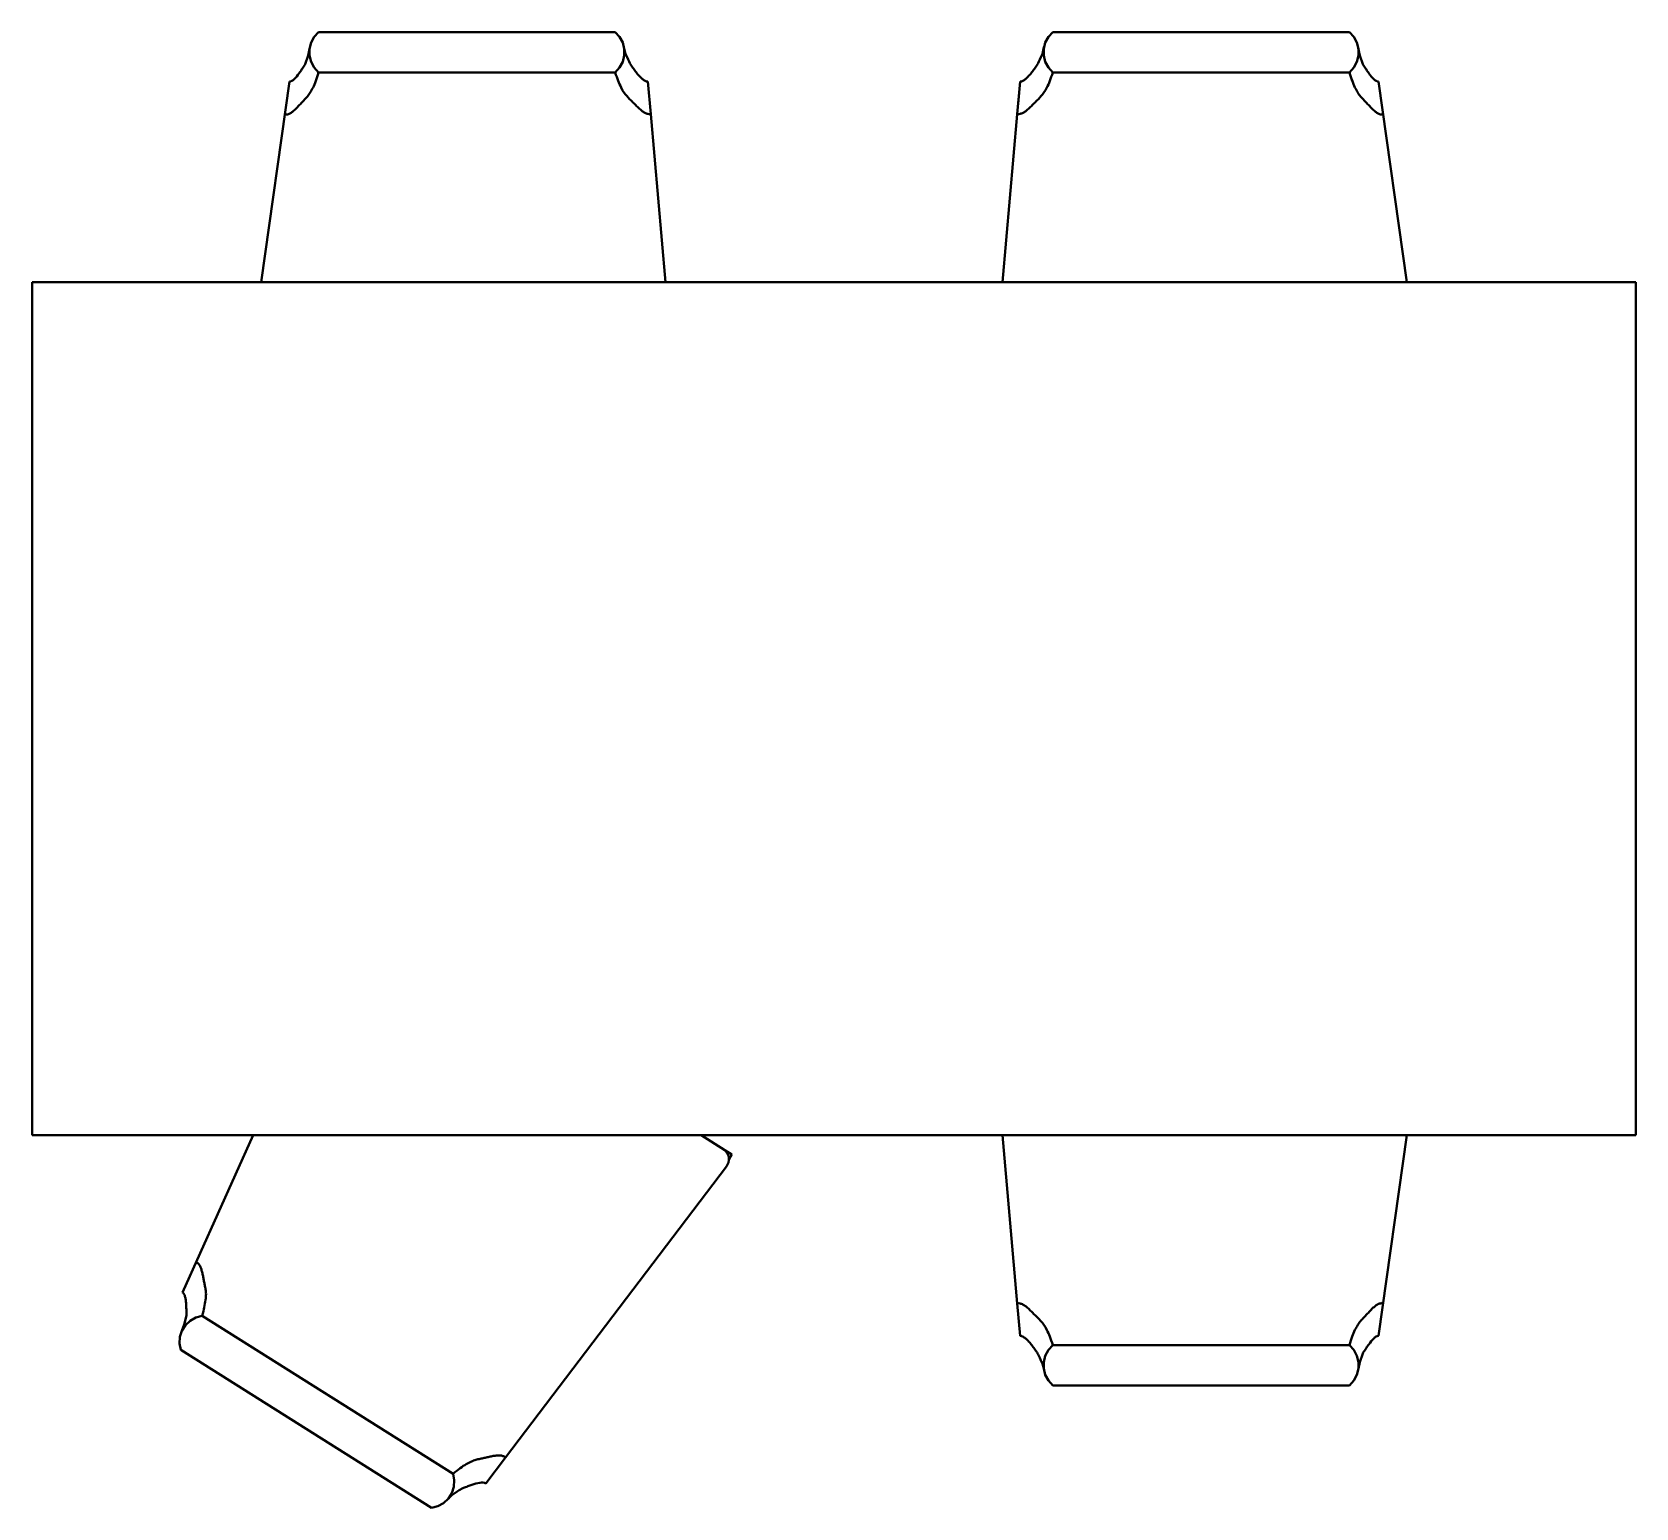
# Model space of a CAD drawing. Header units: millimetres. Extents: x -866 to 866, y -863 to 730.
import ezdxf

# ---------------------------------------------------------------- set-up
doc = ezdxf.new("R2010")
doc.units = ezdxf.units.MM
doc.layers.add('G-PLANOTM', color=6, linetype='Continuous', lineweight=40)

# ---------------------------------------------------------------- blocks, each defined once
blk = doc.blocks.new('族几何图形组合_3044-Ref_ Level')
at = {"layer": 'G-PLANOTM'}
for p, q in [((865.5, 460.3), (-865.5, 460.3)), ((-865.5, 460.3), (-865.5, -460.3)), ((865.5, -460.3), (865.5, 460.3)), ((-865.5, -460.3), (865.5, -460.3))]:
    blk.add_line(p, q, dxfattribs=at)

msp = doc.modelspace()

# ---------------------------------------------------------------- linework, layer by layer
at = {"layer": 'G-PLANOTM'}
for p, q in [((-236.2, 730.4), (-556.2, 730.4)), ((556.2, 730.4), (236.2, 730.4)), ((-224.9, 707), (-226.3, 712.2)), ((-226.3, 705.2), (-226.3, 712.2)), ((224.9, 707), (226.6, 714.3)), ((-566.1, 705.2), (-564.4, 698.3)), ((-564.4, 698.3), (-561, 692.1)), ((-228, 698.3), (-226.3, 705.2)), ((226.3, 705.2), (228, 698.3)), ((228, 698.3), (231.4, 692.1)), ((564.4, 698.3), (566.1, 705.2)), ((-587.7, 676.9), (-618.2, 460.3)), ((-587.7, 676.9), (-587.7, 676.9)), ((-561, 692.1), (-556.2, 686.9)), ((-556.2, 686.9), (-236.2, 686.9)), ((-236.2, 686.9), (-231.4, 692.1)), ((-200.9, 676.9), (-201, 676.9)), ((-200.9, 676.9), (-197.7, 641.9)), ((197.7, 641.9), (200.9, 676.9)), ((200.9, 676.9), (198.8, 653)), ((201, 676.9), (200.9, 676.9)), ((231.4, 692.1), (236.2, 686.9)), ((236.2, 686.9), (556.2, 686.9)), ((556.2, 686.9), (561, 692.1)), ((618.2, 460.3), (587.7, 676.9)), ((587.7, 676.9), (587.7, 676.9)), ((-181.9, 460.3), (-197.7, 641.9)), ((197.8, 641.9), (181.9, 460.3)), ((-626.9, -460.3), (-703.2, -630)), ((-118, -476.3), (-143.4, -460.3)), ((181.9, -460.3), (197.7, -641.9)), ((587.7, -676.9), (618.2, -460.3)), ((-110.1, -481.2), (-118, -476.3)), ((-113.6, -486.8), (-110.1, -481.2)), ((-354.7, -808.2), (-116.2, -494.1)), ((-703.2, -630), (-703.2, -630)), ((-688.7, -657.1), (-694.9, -660.6)), ((-411.1, -825.9), (-681.9, -655.3)), ((200.9, -676.9), (197.7, -641.9)), ((-705.1, -692.1), (-434.3, -862.6)), ((200.9, -676.9), (201, -676.9)), ((236.2, -686.9), (231.4, -692.1)), ((556.2, -686.9), (236.2, -686.9)), ((561, -692.1), (556.2, -686.9)), ((564.4, -698.3), (561, -692.1)), ((587.7, -676.9), (587.7, -676.9)), ((224.9, -707), (226.3, -712.2)), ((228, -698.3), (226.3, -705.2)), ((226.3, -705.2), (226.3, -712.2)), ((566.1, -705.2), (564.4, -698.3)), ((236.2, -730.4), (556.2, -730.4)), ((-354.6, -808.2), (-375.9, -836.2)), ((-409.8, -832.8), (-411.1, -825.9)), ((-416.2, -852.5), (-412.5, -846.6)), ((-412.5, -846.6), (-410.3, -839.9)), ((-410.3, -839.9), (-409.8, -832.8)), ((-376, -836.1), (-375.9, -836.2)), ((-412.3, -848.8), (-416.2, -852.5))]:
    msp.add_line(p, q, dxfattribs=at)
for points in [[(-556.2, 730.4), (-561, 725.2), (-564.4, 719), (-566.1, 712.2), (-566.1, 705.2)], [(-226.3, 712.2), (-228, 719), (-231.4, 725.2), (-236.2, 730.4)], [(236.2, 730.4), (231.4, 725.2), (228, 719), (226.3, 712.2)], [(566.1, 705.2), (566.1, 712.2), (564.4, 719), (561, 725.2), (556.2, 730.4)], [(-570.6, 695.8), (-567.6, 705.2), (-566.1, 712.2)], [(226.3, 712.2), (226.3, 705.2)], [(570.6, 695.8), (567.6, 705.2), (565.9, 713.5), (565.9, 713.7)], [(-231.4, 692.1), (-228, 698.3)], [(561, 692.1), (564.4, 698.3)], [(-698.8, -655.1), (-701.3, -664.7), (-703.8, -671.4)], [(-681.9, -655.3), (-688.7, -657.1)], [(-700, -665.4), (-703.8, -671.4), (-705.9, -678.1), (-706.4, -685.1), (-705.1, -692.1)], [(-694.9, -660.6), (-700, -665.4)], [(231.4, -692.1), (228, -698.3)], [(556.2, -730.4), (561, -725.2), (564.4, -719), (566.1, -712.2), (566.1, -705.2)], [(570.6, -695.8), (567.6, -705.2), (566.1, -712.2)], [(226.3, -712.2), (228, -719), (231.4, -725.2), (236.2, -730.4)], [(-434.3, -862.6), (-427.5, -860.8), (-421.3, -857.4), (-416.2, -852.5)]]:
    msp.add_lwpolyline(points, dxfattribs=at)
msp.add_arc((-126.6, -486.2), 13.1, 322.7917, 48.7917, dxfattribs=at)
for points, knots in [([(-582.5, 679.7), (-580.7, 681.4), (-578.1, 684.7), (-574.6, 689.9), (-572.8, 692.6), (-571.9, 693.9)], [-0.8333326, -0.8333326, -0.8333326, -0.8333326, -0.6666667, -0.5833333, -0.5000001, -0.5000001, -0.5000001, -0.5000001]), ([(-218.5, 693.9), (-217.6, 692.6), (-215.6, 689.9), (-213.6, 687.4), (-212.7, 686.1)], [-0.4999999, -0.4999999, -0.4999999, -0.4999999, -0.4166667, -0.3333333, -0.3333333, -0.3333333, -0.3333333]), ([(212.7, 686.1), (213.6, 687.3), (215.6, 689.9), (217.6, 692.6), (218.5, 693.9)], [0.3333333, 0.3333333, 0.3333333, 0.3333333, 0.4166667, 0.4999999, 0.4999999, 0.4999999, 0.4999999]), ([(571.9, 693.9), (572.8, 692.6), (574.6, 689.9), (577.2, 686), (579.8, 682.5), (581.6, 680.6), (582.5, 679.7)], [0.5000001, 0.5000001, 0.5000001, 0.5000001, 0.5833333, 0.6666667, 0.75, 0.8333326, 0.8333326, 0.8333326, 0.8333326]), ([(-559.2, 677.7), (-560.2, 675), (-562.3, 670.3), (-564.3, 666.7), (-565.3, 665.1)], [0.0833336, 0.0833336, 0.0833336, 0.0833336, 0.1666667, 0.2499995, 0.2499995, 0.2499995, 0.2499995]), ([(565.3, 665.1), (564.3, 666.7), (562.3, 670), (560.2, 675.5), (559.2, 678.4)], [-0.2499995, -0.2499995, -0.2499995, -0.2499995, -0.1666667, -0.0833336, -0.0833336, -0.0833336, -0.0833336]), ([(-571.4, 657.5), (-572.4, 656.4), (-574.4, 654.4), (-576.5, 652.2), (-577.5, 651.1)], [0.416667, 0.416667, 0.416667, 0.416667, 0.5, 0.5833333, 0.5833333, 0.5833333, 0.5833333]), ([(-207.3, 645.4), (-208.4, 646.3), (-210.6, 648.2), (-213.8, 651.4), (-217, 654.6), (-219.1, 656.6), (-220.2, 657.7)], [-0.75, -0.75, -0.75, -0.75, -0.6666667, -0.5833333, -0.5, -0.4166668, -0.4166668, -0.4166668, -0.4166668]), ([(213.8, 651.4), (212.7, 650.3), (210.6, 648.2), (208.4, 646.3), (207.3, 645.4)], [0.5833334, 0.5833334, 0.5833334, 0.5833334, 0.6666667, 0.75, 0.75, 0.75, 0.75]), ([(220.2, 657.7), (219.1, 656.6), (217, 654.6), (214.8, 652.5), (213.8, 651.4)], [0.4166668, 0.4166668, 0.4166668, 0.4166668, 0.5, 0.5833333, 0.5833333, 0.5833333, 0.5833333]), ([(577.5, 651.1), (576.5, 652.2), (574.4, 654.4), (572.4, 656.4), (571.4, 657.5)], [-0.5833333, -0.5833333, -0.5833333, -0.5833333, -0.5, -0.416667, -0.416667, -0.416667, -0.416667]), ([(-688.5, -597.4), (-687.6, -597.8), (-685.9, -598.9), (-684.7, -600.8), (-684.2, -601.8)], [-0.9982488, -0.9982488, -0.9982488, -0.9982488, -0.9166667, -0.8333333, -0.8333333, -0.8333333, -0.8333333]), ([(-680.8, -613.6), (-680.6, -615.1), (-680, -618), (-679.4, -620.8), (-679.1, -622.3)], [-0.5833333, -0.5833333, -0.5833333, -0.5833333, -0.5, -0.4166672, -0.4166672, -0.4166672, -0.4166672]), ([(-699.2, -643.4), (-699.3, -641.8), (-699.5, -638.9), (-700, -636.4), (-700.3, -635.2)], [0.6666667, 0.6666667, 0.6666667, 0.6666667, 0.75, 0.8333328, 0.8333328, 0.8333328, 0.8333328]), ([(-698.9, -652.7), (-699, -651.2), (-699, -648), (-699.1, -644.9), (-699.2, -643.4)], [0.5000005, 0.5000005, 0.5000005, 0.5000005, 0.5833333, 0.6666663, 0.6666663, 0.6666663, 0.6666663]), ([(207.3, -645.4), (208.4, -646.3), (210.6, -648.2), (212.7, -650.3), (213.8, -651.4)], [-0.75, -0.75, -0.75, -0.75, -0.6666667, -0.5833334, -0.5833334, -0.5833334, -0.5833334]), ([(213.8, -651.4), (214.8, -652.5), (217, -654.6), (219.1, -656.6), (220.2, -657.7)], [-0.5833333, -0.5833333, -0.5833333, -0.5833333, -0.5, -0.4166668, -0.4166668, -0.4166668, -0.4166668]), ([(571.4, -657.5), (572.4, -656.4), (574.4, -654.4), (576.5, -652.2), (577.5, -651.1)], [0.416667, 0.416667, 0.416667, 0.416667, 0.5, 0.5833333, 0.5833333, 0.5833333, 0.5833333]), ([(559.2, -677.7), (560.2, -675), (562.3, -670.3), (564.3, -666.7), (565.3, -665.1)], [0.0833336, 0.0833336, 0.0833336, 0.0833336, 0.1666667, 0.2499995, 0.2499995, 0.2499995, 0.2499995]), ([(218.5, -693.9), (217.6, -692.6), (215.6, -689.9), (213.6, -687.4), (212.7, -686.1)], [-0.4999999, -0.4999999, -0.4999999, -0.4999999, -0.4166667, -0.3333333, -0.3333333, -0.3333333, -0.3333333]), ([(582.5, -679.7), (580.7, -681.4), (578.1, -684.7), (574.6, -689.9), (572.8, -692.6), (571.9, -693.9)], [-0.8333326, -0.8333326, -0.8333326, -0.8333326, -0.6666667, -0.5833333, -0.5000001, -0.5000001, -0.5000001, -0.5000001]), ([(-373.2, -807.7), (-371.7, -807.4), (-368.8, -806.7), (-364.6, -806.1), (-361.9, -805.8), (-360.7, -806)], [0.5833336, 0.5833336, 0.5833336, 0.5833336, 0.6666667, 0.75, 0.8333333, 0.8333333, 0.8333333, 0.8333333])]:
    msp.add_open_spline(points, degree=3, knots=knots, dxfattribs=at)
for points in [[(-571.9, 693.9), (-571.4, 694.6), (-570.9, 695.4), (-570.6, 695.8)], [(-224.9, 707), (-220.5, 696.4), (-219.5, 695.2), (-218.5, 693.9)], [(218.5, 693.9), (219.5, 695.2), (220.5, 696.4), (224.9, 707)], [(570.4, 696.2), (570.9, 695.4), (571.4, 694.6), (571.9, 693.9)], [(-587.7, 676.9), (-586.8, 676.9), (-586, 677.2), (-585.1, 677.7)], [(-585.1, 677.7), (-584.2, 678.2), (-583.3, 678.9), (-582.5, 679.7)], [(-556.2, 686.9), (-557.2, 683.4), (-558.2, 680.4), (-559.2, 677.7)], [(-233, 677.7), (-234, 680.4), (-235.1, 683.5), (-236.2, 686.9)], [(-229.8, 670.6), (-230.8, 672.7), (-231.9, 675.4), (-233, 677.7)], [(-212.7, 686.1), (-211.7, 684.8), (-210.7, 683.5), (-209.7, 682.4)], [(-209.7, 682.4), (-208.7, 681.5), (-207.8, 680.4), (-206.8, 679.7)], [(-206.8, 679.7), (-205.8, 678.9), (-204.8, 678.4), (-203.8, 677.7)], [(-203.8, 677.7), (-202.9, 677.2), (-201.9, 676.9), (-200.9, 676.9)], [(200.9, 676.9), (201.9, 676.9), (202.9, 677.2), (203.8, 677.7)], [(203.8, 677.7), (204.8, 678.2), (205.8, 678.9), (206.8, 679.7)], [(206.8, 679.7), (207.8, 680.5), (208.7, 681.5), (209.7, 682.6)], [(209.7, 682.6), (210.7, 683.7), (211.7, 684.8), (212.7, 686.1)], [(233, 677.7), (231.9, 675), (230.8, 672.7), (229.8, 670.6)], [(236.2, 686.9), (235.1, 683.5), (234, 680.4), (233, 677.7)], [(559.2, 677.7), (558.2, 680.4), (557.2, 683.4), (556.2, 686.9)], [(582.5, 679.7), (583.3, 678.9), (584.2, 678.1), (585.1, 677.7)], [(585.1, 677.7), (586, 677.2), (586.8, 676.9), (587.7, 676.9)], [(-568.4, 661), (-569.4, 659.7), (-570.4, 658.6), (-571.4, 657.5)], [(-565.3, 665.1), (-566.3, 663.6), (-567.3, 662.2), (-568.4, 661)], [(-223.4, 661.1), (-225.5, 663.6), (-227.6, 665.8), (-229.8, 670.6)], [(-220.2, 657.7), (-221.2, 658.8), (-222.3, 660), (-223.4, 661.1)], [(223.4, 661.1), (222.3, 659.9), (221.2, 658.8), (220.2, 657.7)], [(229.8, 670.6), (227.6, 666.5), (225.5, 663.6), (223.4, 661.1)], [(568.4, 661), (567.3, 662.2), (566.3, 663.3), (565.3, 664.8)], [(571.4, 657.5), (570.4, 658.6), (569.4, 659.8), (568.4, 661)], [(-589.7, 641.6), (-590.6, 641.3), (-591.6, 641.3), (-592.6, 641.4)], [(-586.6, 642.9), (-587.6, 642.3), (-588.6, 642.1), (-589.7, 641.6)], [(-583.6, 645.1), (-584.6, 644.2), (-585.6, 643.4), (-586.6, 642.9)], [(-580.5, 647.9), (-581.5, 646.9), (-582.6, 646), (-583.6, 645.1)], [(-577.5, 651.1), (-578.5, 650.1), (-579.5, 649), (-580.5, 647.9)], [(-204.1, 643.3), (-205.2, 643.8), (-206.3, 644.6), (-207.3, 645.4)], [(-200.9, 642), (-202, 642.2), (-203.1, 642.7), (-204.1, 643.3)], [(-197.7, 641.9), (-198.8, 641.7), (-199.9, 641.7), (-200.9, 642)], [(200.9, 642), (199.9, 641.7), (198.8, 641.7), (197.7, 641.9)], [(204.1, 643.3), (203.1, 642.7), (202, 642.4), (200.9, 642.3)], [(207.3, 645.4), (206.3, 644.6), (205.2, 643.7), (204.1, 643.3)], [(580.5, 647.9), (579.5, 649), (578.5, 650), (577.5, 651.1)], [(583.6, 645.1), (582.6, 646), (581.5, 646.9), (580.5, 647.9)], [(586.6, 642.9), (585.6, 643.5), (584.6, 644.2), (583.6, 645.1)], [(589.7, 641.6), (588.6, 641.8), (587.6, 642.3), (586.6, 642.9)], [(592.6, 641.4), (591.6, 641.3), (590.6, 641.3), (589.7, 641.6)], [(-684.2, -601.8), (-683.6, -602.9), (-683.2, -604), (-682.8, -605.3)], [(-682.8, -605.3), (-682.4, -606.6), (-682, -607.9), (-681.7, -609.3)], [(-681.7, -609.3), (-681.4, -610.7), (-681.1, -612.2), (-680.8, -613.6)], [(-679.1, -622.3), (-678.8, -623.7), (-678.6, -625.3), (-678.3, -626.8)], [(-701.4, -632.1), (-701.9, -631.2), (-702.5, -630.5), (-703.2, -630)], [(-700.3, -635.2), (-700.6, -634), (-700.9, -632.9), (-701.4, -632.1)], [(-678.3, -638.2), (-678.6, -640.5), (-679.2, -643.3), (-679.8, -646.3)], [(-678.3, -626.8), (-678.1, -628.4), (-677.9, -629.9), (-677.8, -631.7)], [(-677.8, -631.7), (-678, -633.9), (-677.9, -635.7), (-678.3, -638.2)], [(-698.8, -655.1), (-698.9, -654.6), (-698.9, -653.7), (-698.9, -652.7)], [(-679.8, -646.3), (-680.1, -648.7), (-680.9, -651.8), (-681.9, -655.3)], [(197.7, -641.9), (198.8, -641.7), (199.9, -641.7), (200.9, -642)], [(200.9, -642), (202, -642.2), (203.1, -642.7), (204.1, -643.3)], [(204.1, -643.3), (205.2, -643.8), (206.3, -644.6), (207.3, -645.4)], [(220.2, -657.7), (221.2, -658.8), (222.3, -660), (223.4, -661.1)], [(568.4, -661), (569.4, -659.7), (570.4, -658.6), (571.4, -657.5)], [(577.5, -651.1), (578.5, -650.1), (579.5, -649), (580.5, -647.9)], [(580.5, -647.9), (581.5, -646.9), (582.6, -646), (583.6, -645.1)], [(583.6, -645.1), (584.6, -644.2), (585.6, -643.4), (586.6, -642.9)], [(586.6, -642.9), (587.6, -642.3), (588.6, -642.1), (589.7, -641.9)], [(589.7, -641.9), (590.6, -641.3), (591.6, -641.3), (592.7, -641.5)], [(223.4, -661.1), (225.5, -663.6), (227.6, -665.8), (229.8, -670.6)], [(229.8, -670.6), (230.8, -672.7), (231.9, -675.4), (233, -677.7)], [(565.3, -665.1), (566.3, -663.6), (567.3, -662.2), (568.4, -661)], [(203.8, -677.7), (202.9, -677.2), (201.9, -676.9), (200.9, -676.9)], [(206.8, -679.7), (205.8, -678.9), (204.8, -678.4), (203.8, -677.7)], [(209.7, -682.4), (208.7, -681.5), (207.8, -680.4), (206.8, -679.7)], [(212.7, -686.1), (211.7, -684.8), (210.7, -683.5), (209.7, -682.4)], [(233, -677.7), (234, -680.4), (235.1, -683.5), (236.2, -686.9)], [(556.2, -686.9), (557.2, -683.4), (558.2, -680.4), (559.2, -677.7)], [(585.1, -677.7), (584.2, -678.2), (583.3, -678.9), (582.5, -679.7)], [(587.7, -676.9), (586.8, -676.9), (586, -677.2), (585.1, -677.7)], [(224.9, -707), (220.5, -696.4), (219.5, -695.2), (218.5, -693.9)], [(571.9, -693.9), (571.4, -694.6), (570.9, -695.4), (570.6, -695.8)], [(-397, -815.5), (-395, -814.3), (-393.2, -813.4), (-391.4, -812.6)], [(-391.4, -812.6), (-389.7, -811.9), (-388.1, -811.3), (-386.5, -810.8)], [(-386.5, -810.8), (-385, -810.3), (-383.5, -810), (-382, -809.7)], [(-382, -809.7), (-380.5, -809.3), (-377.6, -808.8), (-374.7, -808.1), (-373.2, -807.7)], [(-360.7, -806), (-359.5, -806), (-358.5, -806.4), (-357.4, -806.6)], [(-357.4, -806.6), (-356.3, -807), (-355.4, -807.5), (-354.6, -808.2)], [(-411.1, -825.9), (-408.4, -823.5), (-405.8, -821.5), (-403.5, -819.7)], [(-403.5, -819.7), (-401.2, -818), (-399, -816.6), (-397, -815.5)], [(-399.9, -841.1), (-401.4, -841.7), (-402.9, -842.2), (-412.3, -848.8)], [(-395.3, -839.3), (-396.8, -839.9), (-398.4, -840.5), (-399.9, -841.1)], [(-390.8, -837.7), (-392.3, -838.2), (-393.8, -838.8), (-395.3, -839.3)], [(-382.4, -835.4), (-384.9, -835.8), (-387.8, -836.6), (-390.8, -837.7)], [(-378.9, -835.3), (-379.9, -835.2), (-381.1, -835.2), (-382.4, -835.4)], [(-375.9, -836.2), (-376.8, -835.7), (-377.8, -835.4), (-378.9, -835.3)]]:
    msp.add_open_spline(points, degree=3, dxfattribs=at)

# ---------------------------------------------------------------- block references
msp.add_blockref('族几何图形组合_3044-Ref_ Level', (0, 0))

doc.saveas('drawing.dxf')
